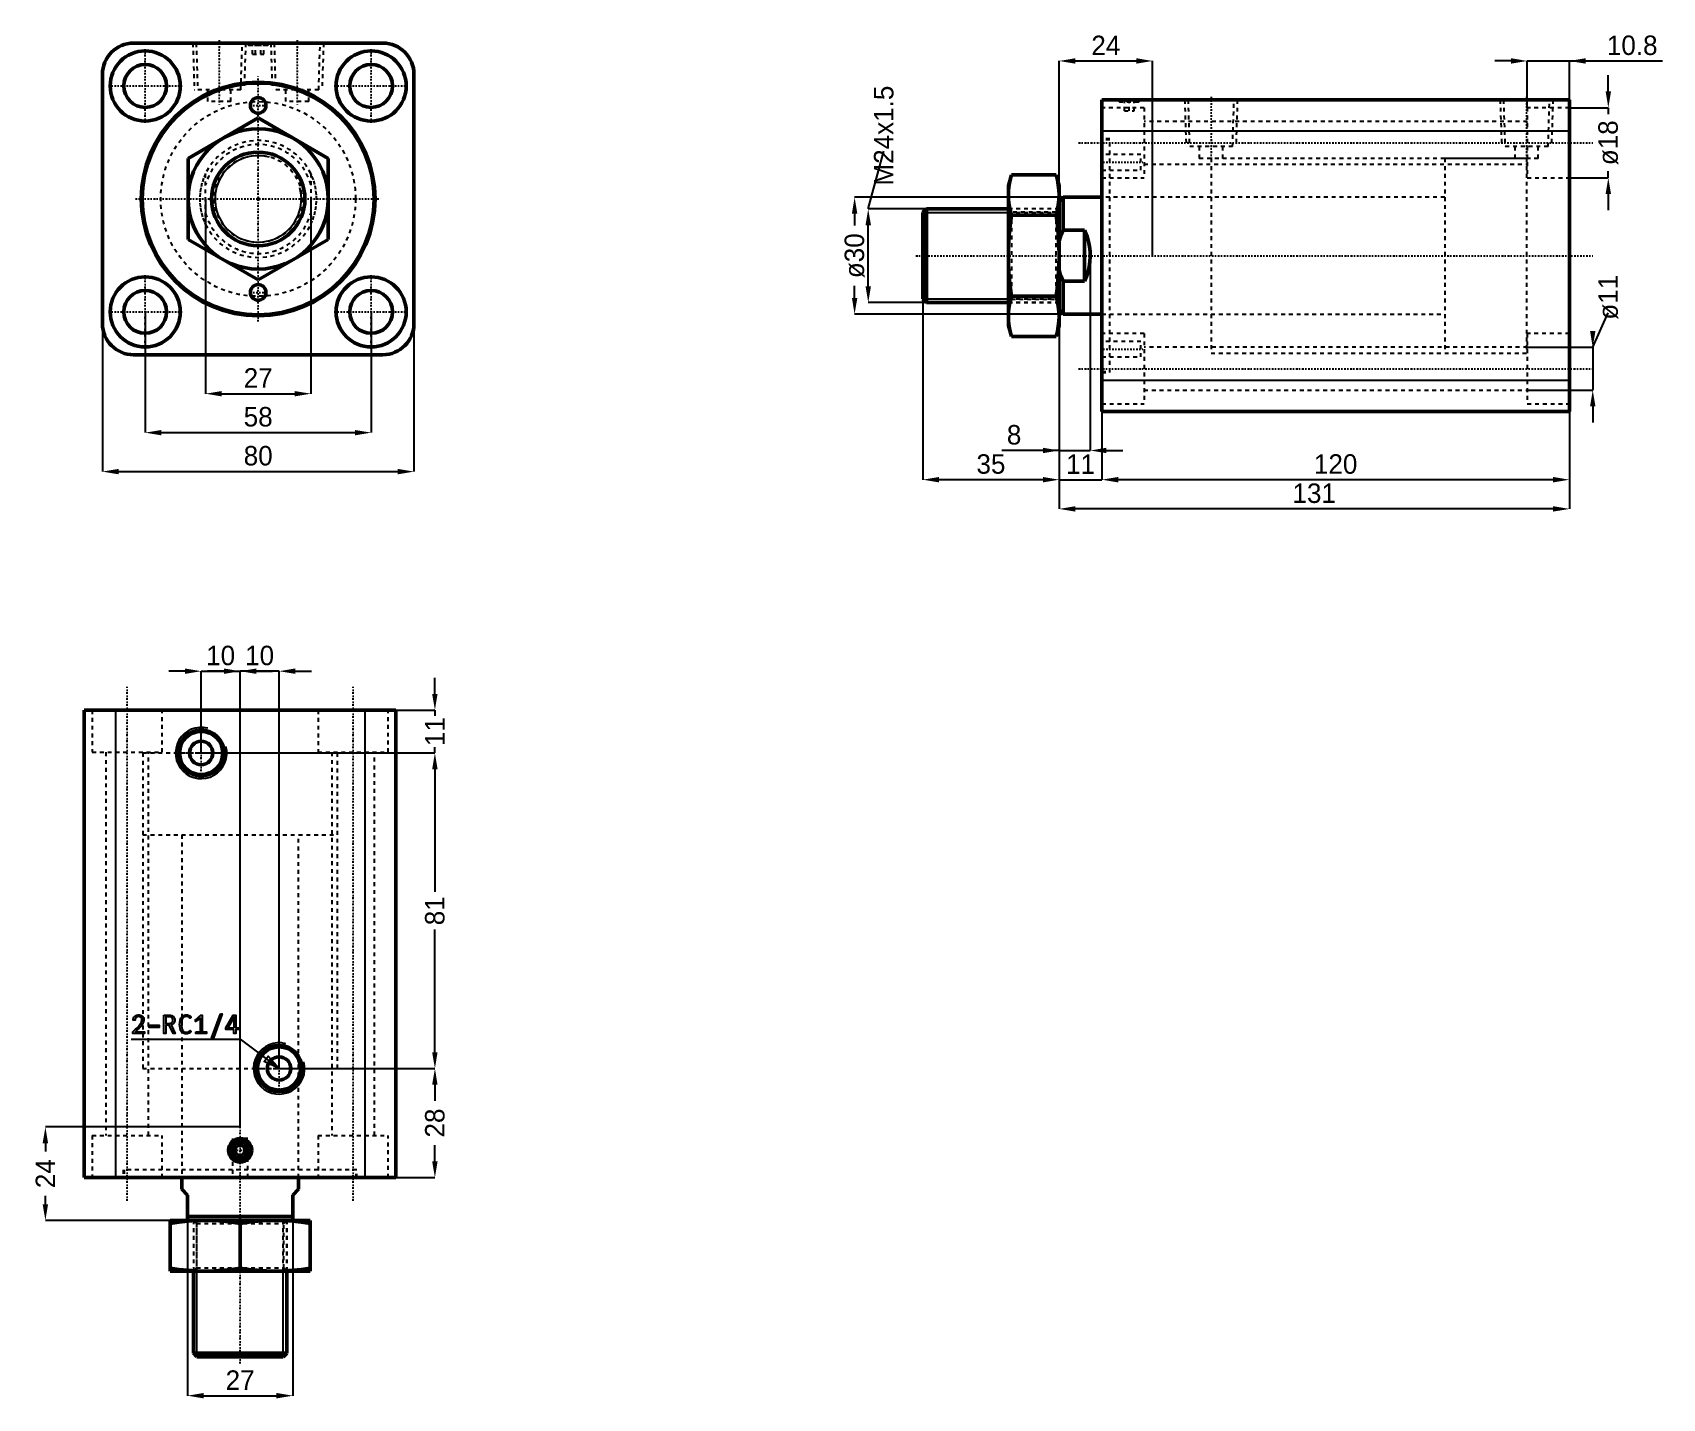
# Model space of a CAD drawing. Header units: millimetres. Extents: x -58 to 361, y -308 to 43.
import ezdxf

# ---------------------------------------------------------------- set-up
doc = ezdxf.new("R2010")
doc.units = ezdxf.units.MM
doc.linetypes.add('Center', pattern=[1.5, 0.45, -0.5, 0.05, -0.5])
doc.linetypes.add('Dashed', pattern=[2, 1, -1])
for name, color, linetype, lineweight in [('2d ConnectionPoints', 7, 'Continuous', 50), ('AM_0', 7, 'Continuous', 50), ('AM_4', 3, 'Continuous', 25), ('AM_5', 3, 'Continuous', 25), ('AM_7', 7, 'Center', 25), ('AM_9', 6, 'Dashed', 25)]:
    doc.layers.add(name, color=color, linetype=linetype, lineweight=lineweight)
doc.dimstyles.new('ISO-25', dxfattribs={"dimtxt": 2.5, "dimasz": 2.5, "dimexe": 1.25, "dimexo": 0.625, "dimtad": 1, "dimtxsty": 'Standard', "dimcen": 2.5, "dimadec": 0, "dimazin": 0, "dimtfac": 1, "dimtmove": 0, "dimatfit": 3, "dimfxl": 1, "dimarcsym": 0})

# ---------------------------------------------------------------- blocks, each defined once
blk = doc.blocks.new('1_CXHC_NUTM24X1_5_0_in_CXHC_A_EX_SD_50_60ST_0__CN_0')
at = {"layer": 'AM_0'}
for p, q in [((-18, 10.39), (0, 20.78)), ((0, 20.78), (18, 10.39)), ((-18, -10.39), (-18, 10.39)), ((18, 10.39), (18, -10.39)), ((0, -20.78), (-18, -10.39)), ((18, -10.39), (0, -20.78))]:
    blk.add_line(p, q, dxfattribs=at)
blk.add_circle((0, 0), 18, dxfattribs=at)
at = {"layer": 'AM_9'}
blk.add_circle((0, 0), 11.19, dxfattribs=at)
blk = doc.blocks.new('2_RODcxhc_a_sd_50_60_EX_0_in_CXHC_A_EX_SD_50_60ST_0__CN_0')
at = {"layer": 'AM_0'}
blk.add_circle((0, 0), 12, dxfattribs=at)
at = {"layer": 'AM_5'}
blk.add_arc((0, 0), 11.08, 75, 15, dxfattribs=at)
at = {"layer": 'AM_9'}
for p, q in [((-13.5, -6.54), (-13.5, 6.54)), ((13.5, 6.54), (13.5, -6.54))]:
    blk.add_line(p, q, dxfattribs=at)
for points in [[(-13.5, 6.54), (-14.02, 5.34), (-14.43, 4.09), (-14.73, 2.82), (-14.92, 1.53), (-15, 0.22), (-14.96, -1.09), (-14.81, -2.39), (-14.54, -3.67), (-14.17, -4.92), (-13.69, -6.14), (-13.5, -6.54)], [(13.5, -6.54), (14.02, -5.34), (14.43, -4.09), (14.73, -2.82), (14.92, -1.53), (15, -0.22), (14.96, 1.09), (14.81, 2.39), (14.54, 3.67), (14.17, 4.92), (13.69, 6.14), (13.5, 6.54)]]:
    blk.add_lwpolyline(points, dxfattribs=at)
for radius, start, end in [(15, 25.8419, 154.1581), (14, 15.3589, 164.6411), (14, 195.3589, 344.6411), (15, 205.8419, 334.1581)]:
    blk.add_arc((0, 0), radius, start, end, dxfattribs=at)
blk = doc.blocks.new('3_bodycxhc_a_sd_50_60_0_in_CXHC_A_EX_SD_50_60ST_0__CN_0')
at = {"layer": 'AM_0'}
for p, q in [((32, 40), (-32, 40)), ((-40, 32), (-40, -32)), ((40, -32), (40, 32)), ((-32, -40), (32, -40))]:
    blk.add_line(p, q, dxfattribs=at)
for centre, radius in [((-29, 29), 9), ((29, 29), 9), ((-29, 29), 5.5), ((29, 29), 5.5), ((0, 0), 30), ((0, 0), 29.75), ((0, 24), 2), ((-29, -29), 9), ((29, -29), 9), ((-29, -29), 5.5), ((0, -24), 2), ((29, -29), 5.5)]:
    blk.add_circle(centre, radius, dxfattribs=at)
for centre, start, end in [((-32, 32), 90, 180), ((32, 32), 360, 90), ((-32, -32), 180, 270), ((32, -32), 270, 0)]:
    blk.add_arc(centre, 8, start, end, dxfattribs=at)
at = {"layer": 'AM_5', "linetype": 'Dashed'}
for p, q in [((-16.77, 40), (-16.39, 28)), ((-3.23, 40), (-3.61, 28)), ((3.23, 40), (3.61, 28)), ((16.77, 40), (16.39, 28))]:
    blk.add_line(p, q, dxfattribs=at)
at = {"layer": 'AM_7'}
for p, q in [((-29, 19.55), (-29, 38.45)), ((-10, 40.75), (-10, 24.25)), ((0, 40.03), (0, 39.37)), ((10, 40.75), (10, 24.25)), ((29, 19.55), (29, 38.45)), ((0, -31.5), (0, 31.5)), ((-38.45, 29), (-19.55, 29)), ((19.55, 29), (38.45, 29)), ((-2.1, 24), (2.1, 24)), ((-31.5, 0), (31.5, 0)), ((-29, -38.45), (-29, -19.55)), ((29, -38.45), (29, -19.55)), ((-2.1, -24), (2.1, -24)), ((-38.45, -29), (-19.55, -29)), ((19.55, -29), (38.45, -29))]:
    blk.add_line(p, q, dxfattribs=at)
at = {"layer": 'AM_9'}
for p, q in [((-15.91, 40), (-15.54, 28)), ((-4.46, 28), (-4.09, 40)), ((-3, 40), (-2.4, 39.4)), ((-2.1, 39.7), (-2.4, 39.4)), ((2.4, 39.4), (-2.4, 39.4)), ((2.1, 39.7), (-2.1, 39.7)), ((-1.44, 37.2), (-1.44, 39.7)), ((-0.72, 37.2), (-0.72, 39.7)), ((0.72, 37.2), (0.72, 39.7)), ((1.44, 37.2), (1.44, 39.7)), ((2.4, 39.4), (2.1, 39.7)), ((2.4, 39.4), (3, 40)), ((4.09, 40), (4.46, 28)), ((15.54, 28), (15.91, 40)), ((-1.44, 37.2), (1.44, 37.2)), ((-4.46, 28), (-15.54, 28)), ((-13, 28), (-13, 25)), ((-7, 25), (-7, 28)), ((15.54, 28), (4.46, 28)), ((7, 28), (7, 25)), ((13, 25), (13, 28)), ((-7, 25), (-13, 25)), ((13, 25), (7, 25))]:
    blk.add_line(p, q, dxfattribs=at)
blk.add_circle((0, 0), 25, dxfattribs=at)
blk = doc.blocks.new('*D4')
at = {"layer": 'AM_5', "color": 0, "lineweight": -2}
for p, q in [((-29, -29), (-29, -60)), ((29, -29), (29, -60)), ((-24.83, -60), (24.83, -60))]:
    blk.add_line(p, q, dxfattribs=at)
at = {"layer": 'AM_5', "color": 0}
for points in [[(-24.83, -59.31), (-24.83, -60.69), (-29, -60)], [(24.83, -60.69), (24.83, -59.31), (29, -60)]]:
    blk.add_solid(points, dxfattribs=at)
at = {"layer": 'Defpoints', "color": 0}
for p in [(-29, -29), (29, -29), (29, -60)]:
    blk.add_point(p, dxfattribs=at)
at = {"layer": 'AM_5', "color": 0, "insert": (0, -55.95), "char_height": 5, "attachment_point": 5}
blk.add_mtext('58', dxfattribs=at)
blk = doc.blocks.new('*D5')
at = {"layer": 'AM_5', "color": 0, "lineweight": -2}
for p, q in [((-40, -32), (-40, -70)), ((40, -32), (40, -70)), ((-35.83, -70), (35.83, -70))]:
    blk.add_line(p, q, dxfattribs=at)
at = {"layer": 'AM_5', "color": 0}
for points in [[(-35.83, -69.31), (-35.83, -70.69), (-40, -70)], [(35.83, -70.69), (35.83, -69.31), (40, -70)]]:
    blk.add_solid(points, dxfattribs=at)
at = {"layer": 'Defpoints', "color": 0}
for p in [(-40, -32), (40, -32), (40, -70)]:
    blk.add_point(p, dxfattribs=at)
at = {"layer": 'AM_5', "color": 0, "insert": (0, -65.95), "char_height": 5, "attachment_point": 5}
blk.add_mtext('80', dxfattribs=at)
blk = doc.blocks.new('*D6')
at = {"layer": 'AM_5', "color": 0, "lineweight": -2}
for p, q in [((-13.5, 0), (-13.5, -50)), ((13.5, 0), (13.5, -50)), ((-9.33, -50), (9.33, -50))]:
    blk.add_line(p, q, dxfattribs=at)
at = {"layer": 'AM_5', "color": 0}
for points in [[(-9.33, -49.31), (-9.33, -50.69), (-13.5, -50)], [(9.33, -50.69), (9.33, -49.31), (13.5, -50)]]:
    blk.add_solid(points, dxfattribs=at)
at = {"layer": 'Defpoints', "color": 0}
for p in [(-13.5, 0), (13.5, 0), (13.5, -50)]:
    blk.add_point(p, dxfattribs=at)
at = {"layer": 'AM_5', "color": 0, "insert": (0, -45.95), "char_height": 5, "attachment_point": 5}
blk.add_mtext('27', dxfattribs=at)
blk = doc.blocks.new('1_CXHC_NUTM24X1_5_0_in_CXHC_A_EX_SD_50_60ST_0__CN_2')
at = {"layer": 'AM_0'}
for p, q in [((-23.25, 20.78), (-24, 18)), ((-24, 18), (-24, -18)), ((-23.25, 20.78), (-11.75, 20.78)), ((-11, 18), (-11.75, 20.78)), ((-11, 18), (-11, -18)), ((-23.25, 10.39), (-11.75, 10.39)), ((-23.25, -10.39), (-11.75, -10.39)), ((-24, -18), (-23.25, -20.78)), ((-23.25, -20.78), (-11.75, -20.78)), ((-11.75, -20.78), (-11, -18))]:
    blk.add_line(p, q, dxfattribs=at)
for points in [[(-23.25, 20.78), (-23.57, 19.49), (-23.8, 18.2), (-23.95, 16.89), (-24, 15.59)], [(-11, 15.59), (-11.05, 16.89), (-11.2, 18.19), (-11.43, 19.49), (-11.75, 20.78)], [(-24, 15.59), (-23.95, 14.29), (-23.8, 12.99), (-23.57, 11.69), (-23.25, 10.39)], [(-11.75, 10.39), (-11.43, 11.68), (-11.2, 12.98), (-11.05, 14.28), (-11, 15.59)], [(-23.25, 10.39), (-23.57, 7.81), (-23.8, 5.22), (-23.95, 2.61), (-24, 0)], [(-11, 0), (-11.05, 2.67), (-11.21, 5.35), (-11.44, 7.87), (-11.75, 10.39)], [(-24, 0), (-23.95, -2.67), (-23.79, -5.35), (-23.56, -7.87), (-23.25, -10.39)], [(-11.75, -10.39), (-11.43, -7.81), (-11.2, -5.22), (-11.05, -2.61), (-11, 0)], [(-23.25, -10.39), (-23.57, -11.68), (-23.8, -12.98), (-23.95, -14.28), (-24, -15.59)], [(-11, -15.59), (-11.05, -14.29), (-11.2, -12.99), (-11.43, -11.69), (-11.75, -10.39)], [(-24, -15.59), (-23.95, -16.89), (-23.8, -18.19), (-23.57, -19.49), (-23.25, -20.78)], [(-11.75, -20.78), (-11.43, -19.49), (-11.2, -18.2), (-11.05, -16.89), (-11, -15.59)]]:
    blk.add_lwpolyline(points, dxfattribs=at)
at = {"layer": 'AM_5', "linetype": 'Dashed'}
for p, q in [((-11, 12), (-24, 12)), ((-11, -12), (-24, -12))]:
    blk.add_line(p, q, dxfattribs=at)
at = {"layer": 'AM_9'}
for p, q in [((-23.19, 11.19), (-24, 12)), ((-11.81, 11.19), (-23.19, 11.19)), ((-23.19, 11.19), (-23.19, -11.19)), ((-11, 12), (-11.81, 11.19)), ((-11.81, 11.19), (-11.81, -11.19)), ((-24, -12), (-23.19, -11.19)), ((-23.19, -11.19), (-11.81, -11.19)), ((-11.81, -11.19), (-11, -12))]:
    blk.add_line(p, q, dxfattribs=at)
blk = doc.blocks.new('2_RODcxhc_a_sd_50_60_EX_0_in_CXHC_A_EX_SD_50_60ST_0__CN_2')
at = {"layer": 'AM_0'}
for p, q in [((-10, 15), (-11, 14)), ((0, 15), (-10, 15)), ((-10, 15), (-10, 6.54)), ((-45.08, 12), (-46, 11.08)), ((-46, 11.08), (-46, -11.08)), ((-24, 12), (-45.08, 12)), ((-45.08, 12), (-45.08, -12)), ((-4.5, 6.54), (-10, 6.54)), ((-4.5, 6.54), (-4.5, -6.54)), ((-10, -6.54), (-4.5, -6.54)), ((-10, -6.54), (-10, -15)), ((-46, -11.08), (-45.08, -12)), ((-45.08, -12), (-24, -12)), ((-11, -14), (-10, -15)), ((-10, -15), (0, -15))]:
    blk.add_line(p, q, dxfattribs=at)
for points in [[(-10, 6.54), (-10.55, 5.15), (-11, 3.71)], [(-4.5, -6.54), (-3.98, -5.34), (-3.57, -4.09), (-3.27, -2.82), (-3.08, -1.53), (-3, -0.22), (-3.04, 1.09), (-3.19, 2.39), (-3.46, 3.67), (-3.83, 4.92), (-4.31, 6.14), (-4.5, 6.54)], [(-11, -3.71), (-10.6, -5.01), (-10, -6.54)]]:
    blk.add_lwpolyline(points, dxfattribs=at)
at = {"layer": 'AM_5'}
for p, q in [((-46, 11.08), (-24, 11.08)), ((-46, -11.08), (-24, -11.08))]:
    blk.add_line(p, q, dxfattribs=at)
at = {"layer": 'AM_5', "linetype": 'Dashed'}
for p, q in [((-24, 11.08), (-11, 11.08)), ((-11, 12), (-11, 11.08)), ((-24, -11.08), (-11, -11.08)), ((-11, -12), (-11, -11.08))]:
    blk.add_line(p, q, dxfattribs=at)
at = {"layer": 'AM_7'}
blk.add_line((-47.75, 0), (126, 0), dxfattribs=at)
at = {"layer": 'AM_9'}
for p, q in [((109, 25), (88, 25)), ((88, 25), (88, -25)), ((109, 25), (109, -25)), ((88, 15), (0, 15)), ((-11, 12), (-24, 12)), ((-24, -12), (-11, -12)), ((0, -15), (88, -15)), ((88, -25), (109, -25))]:
    blk.add_line(p, q, dxfattribs=at)
blk = doc.blocks.new('3_bodycxhc_a_sd_50_60_0_in_CXHC_A_EX_SD_50_60ST_0__CN_2')
at = {"layer": 'AM_0'}
for p, q in [((0, -40), (0, 40)), ((120, 40), (0, 40)), ((120, -40), (120, 40)), ((120, -40), (0, -40))]:
    blk.add_line(p, q, dxfattribs=at)
at = {"layer": 'AM_4'}
for p, q in [((120, 32), (0, 32)), ((120, -32), (0, -32))]:
    blk.add_line(p, q, dxfattribs=at)
at = {"layer": 'AM_5', "linetype": 'Dashed'}
for p, q in [((21.23, 40), (21.61, 28)), ((34.77, 40), (34.39, 28)), ((102.23, 40), (102.61, 28)), ((115.77, 40), (115.39, 28))]:
    blk.add_line(p, q, dxfattribs=at)
at = {"layer": 'AM_7'}
for p, q in [((7, 40.03), (7, 39.37)), ((28, 40.75), (28, 24.25)), ((109, 40.75), (109, 24.25)), ((-6, 29), (126, 29)), ((-0.5, 24), (10.5, 24)), ((-0.5, -24), (10.5, -24)), ((-6, -29), (126, -29))]:
    blk.add_line(p, q, dxfattribs=at)
at = {"layer": 'AM_9'}
for p, q in [((10.8, 38), (0, 38)), ((4, 40), (4.6, 39.4)), ((4.9, 39.7), (4.6, 39.4)), ((9.4, 39.4), (4.6, 39.4)), ((9.1, 39.7), (4.9, 39.7)), ((5.75, 37.2), (5.75, 39.7)), ((7, 37.2), (7, 39.7)), ((8.25, 37.2), (8.25, 39.7)), ((9.4, 39.4), (9.1, 39.7)), ((9.4, 39.4), (10, 40)), ((10.8, 38), (10.8, 20)), ((22.09, 40), (22.46, 28)), ((33.54, 28), (33.91, 40)), ((103.09, 40), (103.46, 28)), ((120, 38), (109.2, 38)), ((109.2, 38), (109.2, 20)), ((114.54, 28), (114.91, 40)), ((5.75, 37.2), (8.25, 37.2)), ((109.2, 34.5), (10.8, 34.5)), ((2, 30), (0, 30)), ((2, 29.75), (0, 29.75)), ((2, -30), (2, 30)), ((10, 26), (0, 26)), ((10, 22), (10, 26)), ((33.54, 28), (22.46, 28)), ((25, 28), (25, 25)), ((31, 25), (31, 28)), ((114.54, 28), (103.46, 28)), ((106, 28), (106, 25)), ((112, 25), (112, 28)), ((0, 22), (10, 22)), ((10.8, 23.5), (109.2, 23.5)), ((112, 25), (25, 25)), ((28, 25), (28, -25)), ((109, 25), (109, -25)), ((0, 20), (10.8, 20)), ((109.2, 20), (120, 20)), ((28, 15), (0, 15)), ((0, -15), (28, -15)), ((10.8, -20), (0, -20)), ((10.8, -20), (10.8, -38)), ((120, -20), (109.2, -20)), ((109.2, -20), (109.2, -38)), ((10, -22), (0, -22)), ((10, -26), (10, -22)), ((109.2, -23.5), (10.8, -23.5)), ((28, -25), (109, -25)), ((0, -26), (10, -26)), ((0, -29.75), (2, -29.75)), ((0, -30), (2, -30)), ((10.8, -34.5), (109.2, -34.5)), ((0, -38), (10.8, -38)), ((109.2, -38), (120, -38))]:
    blk.add_line(p, q, dxfattribs=at)
blk = doc.blocks.new('*D22')
at = {"layer": 'AM_5', "color": 0, "lineweight": -2}
for p, q in [((206.62, 0.42), (153.12, 0.42)), ((153.12, -3.74), (153.12, -6.83)), ((153.12, -25.41), (153.12, -22.33)), ((206.62, -29.58), (153.12, -29.58))]:
    blk.add_line(p, q, dxfattribs=at)
at = {"layer": 'AM_5', "color": 0}
for points in [[(153.82, -3.74), (152.43, -3.74), (153.12, 0.42)], [(152.43, -25.41), (153.82, -25.41), (153.12, -29.58)]]:
    blk.add_solid(points, dxfattribs=at)
at = {"layer": 'Defpoints', "color": 0}
for p in [(206.62, 0.42), (153.12, -29.58), (206.62, -29.58)]:
    blk.add_point(p, dxfattribs=at)
at = {"layer": 'AM_5', "color": 0, "insert": (153.12, -14.58), "char_height": 5, "attachment_point": 5, "rotation": 90}
blk.add_mtext('ø30', dxfattribs=at)
blk = doc.blocks.new('*D23')
at = {"layer": 'AM_5', "color": 0, "lineweight": -2}
for p, q in [((205.62, -14.58), (205.62, -64.58)), ((213.62, -14.58), (213.62, -64.58)), ((205.62, -64.58), (190.9, -64.58)), ((205.62, -64.58), (213.62, -64.58)), ((217.79, -64.58), (221.96, -64.58))]:
    blk.add_line(p, q, dxfattribs=at)
at = {"layer": 'AM_5', "color": 0}
for points in [[(201.46, -65.27), (201.46, -63.88), (205.62, -64.58)], [(217.79, -63.88), (217.79, -65.27), (213.62, -64.58)]]:
    blk.add_solid(points, dxfattribs=at)
at = {"layer": 'Defpoints', "color": 0}
for p in [(205.62, -14.58), (213.62, -14.58), (213.62, -64.58)]:
    blk.add_point(p, dxfattribs=at)
at = {"layer": 'AM_5', "color": 0, "insert": (194.07, -60.58), "char_height": 5, "attachment_point": 5}
blk.add_mtext('8', dxfattribs=at)
blk = doc.blocks.new('*D24')
at = {"layer": 'AM_5', "color": 0, "lineweight": -2}
for p, q in [((205.62, -14.58), (205.62, -72.08)), ((216.62, -46.58), (216.62, -72.08)), ((205.62, -72.08), (216.62, -72.08))]:
    blk.add_line(p, q, dxfattribs=at)
at = {"layer": 'Defpoints', "color": 0}
for p in [(205.62, -14.58), (216.62, -46.58), (216.62, -72.08)]:
    blk.add_point(p, dxfattribs=at)
at = {"layer": 'AM_5', "color": 0, "insert": (211.12, -68.08), "char_height": 5, "attachment_point": 5}
blk.add_mtext('11', dxfattribs=at)
blk = doc.blocks.new('*D25')
at = {"layer": 'AM_5', "color": 0, "lineweight": -2}
for p, q in [((170.62, -14.58), (170.62, -72.08)), ((205.62, -14.58), (205.62, -72.08)), ((201.46, -72.08), (174.79, -72.08))]:
    blk.add_line(p, q, dxfattribs=at)
at = {"layer": 'AM_5', "color": 0}
for points in [[(174.79, -71.38), (174.79, -72.77), (170.62, -72.08)], [(201.46, -72.77), (201.46, -71.38), (205.62, -72.08)]]:
    blk.add_solid(points, dxfattribs=at)
at = {"layer": 'Defpoints', "color": 0}
for p in [(170.62, -14.58), (205.62, -14.58), (170.62, -72.08)]:
    blk.add_point(p, dxfattribs=at)
at = {"layer": 'AM_5', "color": 0, "insert": (188.12, -68.08), "char_height": 5, "attachment_point": 5}
blk.add_mtext('35', dxfattribs=at)
blk = doc.blocks.new('*D26')
at = {"layer": 'AM_5', "color": 0, "lineweight": -2}
for p, q in [((216.62, -46.58), (216.62, -72.08)), ((336.62, -54.58), (336.62, -72.08)), ((332.46, -72.08), (220.79, -72.08))]:
    blk.add_line(p, q, dxfattribs=at)
at = {"layer": 'AM_5', "color": 0}
for points in [[(220.79, -71.38), (220.79, -72.77), (216.62, -72.08)], [(332.46, -72.77), (332.46, -71.38), (336.62, -72.08)]]:
    blk.add_solid(points, dxfattribs=at)
at = {"layer": 'Defpoints', "color": 0}
for p in [(216.62, -46.58), (336.62, -54.58), (216.62, -72.08)]:
    blk.add_point(p, dxfattribs=at)
at = {"layer": 'AM_5', "color": 0, "insert": (276.62, -68.08), "char_height": 5, "attachment_point": 5}
blk.add_mtext('120', dxfattribs=at)
blk = doc.blocks.new('*D27')
at = {"layer": 'AM_5', "color": 0, "lineweight": -2}
for p, q in [((205.62, -14.58), (205.62, -79.58)), ((336.62, -54.58), (336.62, -79.58)), ((332.46, -79.58), (209.79, -79.58))]:
    blk.add_line(p, q, dxfattribs=at)
at = {"layer": 'AM_5', "color": 0}
for points in [[(209.79, -78.88), (209.79, -80.27), (205.62, -79.58)], [(332.46, -80.27), (332.46, -78.88), (336.62, -79.58)]]:
    blk.add_solid(points, dxfattribs=at)
at = {"layer": 'Defpoints', "color": 0}
for p in [(205.62, -14.58), (336.62, -54.58), (205.62, -79.58)]:
    blk.add_point(p, dxfattribs=at)
at = {"layer": 'AM_5', "color": 0, "insert": (271.12, -75.58), "char_height": 5, "attachment_point": 5}
blk.add_mtext('131', dxfattribs=at)
blk = doc.blocks.new('*D28')
at = {"layer": 'AM_5', "color": 0, "lineweight": -2}
for p, q in [((342.62, -38.08), (346.62, -29.24)), ((325.82, -38.08), (342.62, -38.08)), ((342.62, -38.08), (342.62, -49.08)), ((325.82, -49.08), (342.62, -49.08)), ((342.62, -53.24), (342.62, -57.41))]:
    blk.add_line(p, q, dxfattribs=at)
at = {"layer": 'AM_5', "color": 0}
for points in [[(341.93, -33.91), (343.32, -33.91), (342.62, -38.08)], [(343.32, -53.24), (341.93, -53.24), (342.62, -49.08)]]:
    blk.add_solid(points, dxfattribs=at)
at = {"layer": 'Defpoints', "color": 0}
for p in [(325.82, -38.08), (325.82, -49.08), (342.62, -49.08)]:
    blk.add_point(p, dxfattribs=at)
at = {"layer": 'AM_5', "color": 0, "insert": (346.62, -25.24), "char_height": 5, "attachment_point": 5, "rotation": 90}
blk.add_mtext('ø11', dxfattribs=at)
blk = doc.blocks.new('*D29')
at = {"layer": 'AM_5', "color": 0, "lineweight": -2}
for p, q in [((346.62, 27.59), (346.62, 31.76)), ((336.62, 23.42), (346.62, 23.42)), ((346.62, 23.42), (346.62, 21.76)), ((336.62, 5.42), (346.62, 5.42)), ((346.62, 5.42), (346.62, 7.09)), ((346.62, 1.26), (346.62, -2.91))]:
    blk.add_line(p, q, dxfattribs=at)
at = {"layer": 'AM_5', "color": 0}
for points in [[(345.93, 27.59), (347.32, 27.59), (346.62, 23.42)], [(347.32, 1.26), (345.93, 1.26), (346.62, 5.42)]]:
    blk.add_solid(points, dxfattribs=at)
at = {"layer": 'Defpoints', "color": 0}
for p in [(336.62, 23.42), (346.62, 23.42), (336.62, 5.42)]:
    blk.add_point(p, dxfattribs=at)
at = {"layer": 'AM_5', "color": 0, "insert": (346.62, 14.42), "char_height": 5, "attachment_point": 5, "rotation": 90}
blk.add_mtext('ø18', dxfattribs=at)
blk = doc.blocks.new('*D30')
at = {"layer": 'AM_5', "color": 0, "lineweight": -2}
for p, q in [((321.66, 35.42), (317.49, 35.42)), ((325.82, 23.42), (325.82, 35.42)), ((325.82, 35.42), (336.62, 35.42)), ((336.62, 23.42), (336.62, 35.42)), ((336.62, 35.42), (360.51, 35.42))]:
    blk.add_line(p, q, dxfattribs=at)
at = {"layer": 'AM_5', "color": 0}
for points in [[(321.66, 34.73), (321.66, 36.12), (325.82, 35.42)], [(340.79, 36.12), (340.79, 34.73), (336.62, 35.42)]]:
    blk.add_solid(points, dxfattribs=at)
at = {"layer": 'Defpoints', "color": 0}
for p in [(336.62, 35.42), (325.82, 23.42), (336.62, 23.42)]:
    blk.add_point(p, dxfattribs=at)
at = {"layer": 'AM_5', "color": 0, "insert": (352.76, 39.42), "char_height": 5, "attachment_point": 5}
blk.add_mtext('10.8', dxfattribs=at)
blk = doc.blocks.new('*D31')
at = {"layer": 'AM_5', "color": 0, "lineweight": -2}
for p, q in [((156.62, -2.58), (160.62, 12.26)), ((171.62, -2.58), (156.62, -2.58)), ((156.62, -22.41), (156.62, -6.74)), ((171.62, -26.58), (156.62, -26.58))]:
    blk.add_line(p, q, dxfattribs=at)
at = {"layer": 'AM_5', "color": 0}
for points in [[(157.32, -6.74), (155.93, -6.74), (156.62, -2.58)], [(155.93, -22.41), (157.32, -22.41), (156.62, -26.58)]]:
    blk.add_solid(points, dxfattribs=at)
at = {"layer": 'Defpoints', "color": 0}
for p in [(156.62, -2.58), (171.62, -2.58), (171.62, -26.58)]:
    blk.add_point(p, dxfattribs=at)
at = {"layer": 'AM_5', "color": 0, "insert": (160.62, 16.26), "char_height": 5, "attachment_point": 5, "rotation": 90}
blk.add_mtext('M24x1.5', dxfattribs=at)
blk = doc.blocks.new('*D32')
at = {"layer": 'AM_5', "color": 0, "lineweight": -2}
for p, q in [((205.62, -14.58), (205.62, 35.42)), ((209.79, 35.42), (225.46, 35.42)), ((229.62, -14.58), (229.62, 35.42))]:
    blk.add_line(p, q, dxfattribs=at)
at = {"layer": 'AM_5', "color": 0}
for points in [[(209.79, 36.12), (209.79, 34.73), (205.62, 35.42)], [(225.46, 34.73), (225.46, 36.12), (229.62, 35.42)]]:
    blk.add_solid(points, dxfattribs=at)
at = {"layer": 'Defpoints', "color": 0}
for p in [(229.62, 35.42), (205.62, -14.58), (229.62, -14.58)]:
    blk.add_point(p, dxfattribs=at)
at = {"layer": 'AM_5', "color": 0, "insert": (217.62, 39.42), "char_height": 5, "attachment_point": 5}
blk.add_mtext('24', dxfattribs=at)
blk = doc.blocks.new('1_CXHC_NUTM24X1_5_0_in_CXHC_A_EX_SD_50_60ST_0__CN_4')
at = {"layer": 'AM_0'}
for p, q in [((-18, -24), (-18, -11)), ((-18, -11), (18, -11)), ((0, -23.25), (0, -11.75)), ((18, -11), (18, -24)), ((-18, -24), (18, -24))]:
    blk.add_line(p, q, dxfattribs=at)
for points in [[(-9, -11), (-11.25, -11.05), (-13.5, -11.2), (-15.75, -11.43), (-18, -11.75)], [(0, -11.75), (-2.24, -11.43), (-4.48, -11.2), (-6.74, -11.05), (-9, -11)], [(9, -11), (6.75, -11.05), (4.5, -11.2), (2.25, -11.43), (0, -11.75)], [(18, -11.75), (15.76, -11.43), (13.52, -11.2), (11.26, -11.05), (9, -11)], [(-18, -23.25), (-15.76, -23.57), (-13.52, -23.8), (-11.26, -23.95), (-9, -24)], [(-9, -24), (-6.75, -23.95), (-4.5, -23.8), (-2.25, -23.57), (0, -23.25)], [(0, -23.25), (2.24, -23.57), (4.48, -23.8), (6.74, -23.95), (9, -24)], [(9, -24), (11.25, -23.95), (13.5, -23.8), (15.75, -23.57), (18, -23.25)]]:
    blk.add_lwpolyline(points, dxfattribs=at)
at = {"layer": 'AM_5', "linetype": 'Dashed'}
for p, q in [((-12, -11), (-12, -24)), ((12, -11), (12, -24))]:
    blk.add_line(p, q, dxfattribs=at)
at = {"layer": 'AM_9'}
for p, q in [((-12, -11), (-11.19, -11.81)), ((-11.19, -11.81), (-11.19, -23.19)), ((-11.19, -11.81), (11.19, -11.81)), ((11.19, -11.81), (12, -11)), ((11.19, -23.19), (11.19, -11.81)), ((-11.19, -23.19), (-12, -24)), ((-11.19, -23.19), (11.19, -23.19)), ((12, -24), (11.19, -23.19))]:
    blk.add_line(p, q, dxfattribs=at)
blk = doc.blocks.new('2_RODcxhc_a_sd_50_60_EX_0_in_CXHC_A_EX_SD_50_60ST_0__CN_4')
at = {"layer": 'AM_0'}
for p, q in [((-15, 0), (-15, -3)), ((15, -3), (15, 0)), ((-13.5, -4.5), (-15, -3)), ((15, -3), (13.5, -4.5)), ((-13.5, -11), (-13.5, -4.5)), ((13.5, -4.5), (13.5, -11)), ((-13.5, -10), (13.5, -10)), ((-12, -24), (-12, -45.08)), ((12, -45.08), (12, -24)), ((-12, -45.08), (12, -45.08)), ((-12, -45.08), (-11.08, -46)), ((-11.08, -46), (11.08, -46)), ((11.08, -46), (12, -45.08))]:
    blk.add_line(p, q, dxfattribs=at)
at = {"layer": 'AM_5', "linetype": 'Dashed'}
for p, q in [((-12, -11), (-11.08, -11)), ((-11.08, -24), (-11.08, -11)), ((11.08, -24), (11.08, -11)), ((12, -11), (11.08, -11))]:
    blk.add_line(p, q, dxfattribs=at)
at = {"layer": 'AM_5'}
for p, q in [((-11.08, -46), (-11.08, -24)), ((11.08, -46), (11.08, -24))]:
    blk.add_line(p, q, dxfattribs=at)
at = {"layer": 'AM_7'}
blk.add_line((0, -47.75), (0, 126), dxfattribs=at)
at = {"layer": 'AM_9'}
for p, q in [((-25, 109), (25, 109)), ((-25, 109), (-25, 88)), ((25, 88), (25, 109)), ((-25, 88), (25, 88)), ((-15, 88), (-15, 0)), ((15, 0), (15, 88)), ((-12, -11), (-12, -24)), ((12, -24), (12, -11))]:
    blk.add_line(p, q, dxfattribs=at)
blk = doc.blocks.new('3_bodycxhc_a_sd_50_60_0_in_CXHC_A_EX_SD_50_60ST_0__CN_4')
at = {"layer": 'AM_0'}
for p, q in [((40, 120), (-40, 120)), ((-40, 120), (-40, 0)), ((40, 120), (40, 0)), ((-0.72, 8.25), (-1.44, 7)), ((-1.44, 7), (-0.72, 5.75)), ((0.72, 8.25), (-0.72, 8.25)), ((-0.72, 5.75), (0.72, 5.75)), ((1.44, 7), (0.72, 8.25)), ((0.72, 5.75), (1.44, 7)), ((40, 0), (-40, 0))]:
    blk.add_line(p, q, dxfattribs=at)
for centre, radius in [((-10, 109), 5.91), ((-10, 109), 5.54), ((-10, 109), 3), ((10, 28), 5.91), ((10, 28), 5.54), ((10, 28), 3), ((0, 7), 3), ((0, 7), 2.4), ((0, 7), 2.1)]:
    blk.add_circle(centre, radius, dxfattribs=at)
at = {"layer": 'AM_4'}
for p, q in [((-32, 120), (-32, 0)), ((32, 120), (32, 0))]:
    blk.add_line(p, q, dxfattribs=at)
at = {"layer": 'AM_5'}
for centre in [(-10, 109), (10, 28)]:
    blk.add_arc(centre, 6.58, 75, 15, dxfattribs=at)
at = {"layer": 'AM_7'}
for p, q in [((-29, -6), (-29, 126)), ((29, -6), (29, 126)), ((-10, 102.79), (-10, 115.21)), ((-16.21, 109), (-3.79, 109)), ((10, 21.79), (10, 34.21)), ((3.79, 28), (16.21, 28)), ((-3.15, 7), (3.15, 7))]:
    blk.add_line(p, q, dxfattribs=at)
at = {"layer": 'AM_9'}
for p, q in [((-38, 120), (-38, 109.2)), ((-20, 109.2), (-20, 120)), ((20, 120), (20, 109.2)), ((38, 109.2), (38, 120)), ((-38, 109.2), (-20, 109.2)), ((-34.5, 109.2), (-34.5, 10.8)), ((-25, 109), (25, 109)), ((-25, 109), (-25, 28)), ((-23.5, 10.8), (-23.5, 109.2)), ((20, 109.2), (38, 109.2)), ((23.5, 109.2), (23.5, 10.8)), ((25, 28), (25, 109)), ((34.5, 10.8), (34.5, 109.2)), ((-25, 28), (25, 28)), ((-15, 28), (-15, 0)), ((15, 0), (15, 28)), ((-38, 10.8), (-20, 10.8)), ((-38, 10.8), (-38, 0)), ((-20, 0), (-20, 10.8)), ((2, 10), (-2, 10)), ((-2, 10), (-2, 0)), ((2, 0), (2, 10)), ((20, 10.8), (38, 10.8)), ((20, 10.8), (20, 0)), ((38, 0), (38, 10.8)), ((30, 2), (-30, 2)), ((-30, 2), (-30, 0)), ((-29.75, 2), (-29.75, 0)), ((29.75, 0), (29.75, 2)), ((30, 0), (30, 2))]:
    blk.add_line(p, q, dxfattribs=at)
blk = doc.blocks.new('*D45')
at = {"layer": 'AM_5', "color": 0, "lineweight": -2}
for p, q in [((-18.13, -262.24), (-18.13, -307.24)), ((8.87, -262.24), (8.87, -307.24)), ((-13.97, -307.24), (4.7, -307.24))]:
    blk.add_line(p, q, dxfattribs=at)
at = {"layer": 'AM_5', "color": 0}
for points in [[(-13.97, -306.54), (-13.97, -307.93), (-18.13, -307.24)], [(4.7, -307.93), (4.7, -306.54), (8.87, -307.24)]]:
    blk.add_solid(points, dxfattribs=at)
at = {"layer": 'Defpoints', "color": 0}
for p in [(-18.13, -262.24), (8.87, -262.24), (8.87, -307.24)]:
    blk.add_point(p, dxfattribs=at)
at = {"layer": 'AM_5', "color": 0, "insert": (-4.63, -303.24), "char_height": 5, "attachment_point": 5}
blk.add_mtext('27', dxfattribs=at)
blk = doc.blocks.new('*D46')
at = {"layer": 'AM_5', "color": 0, "lineweight": -2}
for p, q in [((-4.63, -238.24), (-54.63, -238.24)), ((-54.63, -242.41), (-54.63, -244.57)), ((-54.63, -258.07), (-54.63, -255.91)), ((-18.13, -262.24), (-54.63, -262.24))]:
    blk.add_line(p, q, dxfattribs=at)
at = {"layer": 'AM_5', "color": 0}
for points in [[(-53.94, -242.41), (-55.33, -242.41), (-54.63, -238.24)], [(-55.33, -258.07), (-53.94, -258.07), (-54.63, -262.24)]]:
    blk.add_solid(points, dxfattribs=at)
at = {"layer": 'Defpoints', "color": 0}
for p in [(-54.63, -238.24), (-4.63, -238.24), (-18.13, -262.24)]:
    blk.add_point(p, dxfattribs=at)
at = {"layer": 'AM_5', "color": 0, "insert": (-54.63, -250.24), "char_height": 5, "attachment_point": 5, "rotation": 90}
blk.add_mtext('24', dxfattribs=at)
blk = doc.blocks.new('*D47')
at = {"layer": 'AM_5', "color": 0, "lineweight": -2}
for p, q in [((5.37, -223.24), (45.37, -223.24)), ((45.37, -227.41), (45.37, -231.57)), ((45.37, -247.07), (45.37, -242.91)), ((35.37, -251.24), (45.37, -251.24))]:
    blk.add_line(p, q, dxfattribs=at)
at = {"layer": 'AM_5', "color": 0}
for points in [[(46.06, -227.41), (44.67, -227.41), (45.37, -223.24)], [(44.67, -247.07), (46.06, -247.07), (45.37, -251.24)]]:
    blk.add_solid(points, dxfattribs=at)
at = {"layer": 'Defpoints', "color": 0}
for p in [(5.37, -223.24), (45.37, -223.24), (35.37, -251.24)]:
    blk.add_point(p, dxfattribs=at)
at = {"layer": 'AM_5', "color": 0, "insert": (45.37, -237.24), "char_height": 5, "attachment_point": 5, "rotation": 90}
blk.add_mtext('28', dxfattribs=at)
blk = doc.blocks.new('*D48')
at = {"layer": 'AM_5', "color": 0, "lineweight": -2}
for p, q in [((-14.63, -142.24), (45.37, -142.24)), ((45.37, -146.41), (45.37, -177.91)), ((45.37, -219.07), (45.37, -187.57)), ((5.37, -223.24), (45.37, -223.24))]:
    blk.add_line(p, q, dxfattribs=at)
at = {"layer": 'AM_5', "color": 0}
for points in [[(46.06, -146.41), (44.67, -146.41), (45.37, -142.24)], [(44.67, -219.07), (46.06, -219.07), (45.37, -223.24)]]:
    blk.add_solid(points, dxfattribs=at)
at = {"layer": 'Defpoints', "color": 0}
for p in [(-14.63, -142.24), (5.37, -223.24), (45.37, -223.24)]:
    blk.add_point(p, dxfattribs=at)
at = {"layer": 'AM_5', "color": 0, "insert": (45.37, -182.74), "char_height": 5, "attachment_point": 5, "rotation": 90}
blk.add_mtext('81', dxfattribs=at)
blk = doc.blocks.new('*D49')
at = {"layer": 'AM_5', "color": 0, "lineweight": -2}
for p, q in [((45.37, -127.07), (45.37, -122.91)), ((24.37, -131.24), (45.37, -131.24)), ((45.37, -131.24), (45.37, -132.74)), ((-14.63, -142.24), (45.37, -142.24)), ((45.37, -142.24), (45.37, -140.74)), ((45.37, -146.41), (45.37, -150.57))]:
    blk.add_line(p, q, dxfattribs=at)
at = {"layer": 'AM_5', "color": 0}
for points in [[(44.67, -127.07), (46.06, -127.07), (45.37, -131.24)], [(46.06, -146.41), (44.67, -146.41), (45.37, -142.24)]]:
    blk.add_solid(points, dxfattribs=at)
at = {"layer": 'Defpoints', "color": 0}
for p in [(24.37, -131.24), (-14.63, -142.24), (45.37, -142.24)]:
    blk.add_point(p, dxfattribs=at)
at = {"layer": 'AM_5', "color": 0, "insert": (45.37, -136.74), "char_height": 5, "attachment_point": 5, "rotation": 90}
blk.add_mtext('11', dxfattribs=at)
blk = doc.blocks.new('*D50')
at = {"layer": 'AM_5', "color": 0, "lineweight": -2}
for p, q in [((-18.8, -121.24), (-22.97, -121.24)), ((-14.63, -142.24), (-14.63, -121.24)), ((-14.63, -121.24), (-4.63, -121.24)), ((-4.63, -238.24), (-4.63, -121.24)), ((-0.47, -121.24), (3.7, -121.24))]:
    blk.add_line(p, q, dxfattribs=at)
at = {"layer": 'AM_5', "color": 0}
for points in [[(-18.8, -121.93), (-18.8, -120.54), (-14.63, -121.24)], [(-0.47, -120.54), (-0.47, -121.93), (-4.63, -121.24)]]:
    blk.add_solid(points, dxfattribs=at)
at = {"layer": 'Defpoints', "color": 0}
for p in [(-4.63, -121.24), (-14.63, -142.24), (-4.63, -238.24)]:
    blk.add_point(p, dxfattribs=at)
at = {"layer": 'AM_5', "color": 0, "insert": (-9.63, -117.24), "char_height": 5, "attachment_point": 5}
blk.add_mtext('10', dxfattribs=at)
blk = doc.blocks.new('*D51')
at = {"layer": 'AM_5', "color": 0, "lineweight": -2}
for p, q in [((-8.8, -121.24), (-12.97, -121.24)), ((-4.63, -238.24), (-4.63, -121.24)), ((5.37, -121.24), (-4.63, -121.24)), ((5.37, -223.24), (5.37, -121.24)), ((9.53, -121.24), (13.7, -121.24))]:
    blk.add_line(p, q, dxfattribs=at)
at = {"layer": 'AM_5', "color": 0}
for points in [[(-8.8, -121.93), (-8.8, -120.54), (-4.63, -121.24)], [(9.53, -120.54), (9.53, -121.93), (5.37, -121.24)]]:
    blk.add_solid(points, dxfattribs=at)
at = {"layer": 'Defpoints', "color": 0}
for p in [(-4.63, -121.24), (5.37, -223.24), (-4.63, -238.24)]:
    blk.add_point(p, dxfattribs=at)
at = {"layer": 'AM_5', "color": 0, "insert": (0.37, -117.24), "char_height": 5, "attachment_point": 5}
blk.add_mtext('10', dxfattribs=at)
blk = doc.blocks.new('*D52')
at = {"layer": 'AM_5', "color": 0, "lineweight": -2}
for p, q in [((-18.13, -262.24), (-18.13, -307.24)), ((8.87, -262.24), (8.87, -307.24)), ((-13.97, -307.24), (4.7, -307.24))]:
    blk.add_line(p, q, dxfattribs=at)
at = {"layer": 'AM_5', "color": 0}
for points in [[(-13.97, -306.54), (-13.97, -307.93), (-18.13, -307.24)], [(4.7, -307.93), (4.7, -306.54), (8.87, -307.24)]]:
    blk.add_solid(points, dxfattribs=at)
at = {"layer": 'Defpoints', "color": 0}
for p in [(-18.13, -262.24), (8.87, -262.24), (8.87, -307.24)]:
    blk.add_point(p, dxfattribs=at)
at = {"layer": 'AM_5', "color": 0, "insert": (-4.63, -303.24), "char_height": 5, "attachment_point": 5}
blk.add_mtext('27', dxfattribs=at)

msp = doc.modelspace()

# ---------------------------------------------------------------- linework, layer by layer
at = {"layer": '2d ConnectionPoints'}
for p in [(0, 0), (0, 0), (216.623, -14.576), (216.623, -14.576), (-4.632, -251.239), (-4.632, -251.239)]:
    msp.add_point(p, dxfattribs=at)
at = {"layer": 'AM_5'}
for p, q in [((-32.632, -215.739), (-4.632, -215.739)), ((-4.632, -215.739), (5.368, -223.239))]:
    msp.add_line(p, q, dxfattribs=at)
for points in [[(-9.7, -209.201), (-9.206, -209.201), (-11.488, -215.474), (-11.982, -215.474), (-9.7, -209.201)], [(-31.985, -213.628), (-31.985, -213.628), (-31.771, -213.432), (-31.466, -213.146), (-31.466, -213.146), (-31.18, -212.869), (-31, -212.69), (-31, -212.69), (-30.828, -212.509), (-30.581, -212.225), (-30.581, -212.225), (-30.348, -211.925), (-30.201, -211.717), (-30.201, -211.717), (-30.071, -211.509), (-29.93, -211.213), (-29.93, -211.213), (-29.854, -210.936), (-29.84, -210.761), (-29.84, -210.761), (-29.844, -210.663), (-29.868, -210.525), (-29.868, -210.525), (-29.911, -210.396), (-29.951, -210.316), (-29.951, -210.316), (-29.998, -210.241), (-30.082, -210.143), (-30.082, -210.143), (-30.18, -210.06), (-30.254, -210.014), (-30.254, -210.014), (-30.334, -209.975), (-30.46, -209.933), (-30.46, -209.933), (-30.594, -209.911), (-30.688, -209.906), (-30.688, -209.906), (-30.793, -209.911), (-30.94, -209.934), (-30.94, -209.934), (-31.077, -209.977), (-31.163, -210.017), (-31.163, -210.017), (-31.242, -210.065), (-31.348, -210.152), (-31.348, -210.152), (-31.437, -210.257), (-31.488, -210.337), (-31.488, -210.337), (-31.53, -210.424), (-31.576, -210.566), (-31.576, -210.566), (-31.6, -210.721), (-31.605, -210.833), (-32.092, -210.833), (-32.092, -210.833), (-32.085, -210.666), (-32.045, -210.434), (-32.045, -210.434), (-31.972, -210.223), (-31.904, -210.095), (-31.904, -210.095), (-31.823, -209.977), (-31.682, -209.824), (-31.682, -209.824), (-31.518, -209.697), (-31.395, -209.627), (-31.395, -209.627), (-31.264, -209.57), (-31.058, -209.507), (-31.058, -209.507), (-30.84, -209.474), (-30.688, -209.468), (-30.688, -209.468), (-30.546, -209.474), (-30.34, -209.505), (-30.34, -209.505), (-30.142, -209.563), (-30.016, -209.617), (-30.016, -209.617), (-29.896, -209.683), (-29.735, -209.802), (-29.735, -209.802), (-29.596, -209.946), (-29.517, -210.056), (-29.517, -210.056), (-29.449, -210.176), (-29.376, -210.371), (-29.376, -210.371), (-29.337, -210.585), (-29.33, -210.738), (-29.33, -210.738), (-29.341, -210.912), (-29.399, -211.178), (-29.399, -211.178), (-29.507, -211.452), (-29.606, -211.639), (-29.606, -211.639), (-29.72, -211.824), (-29.905, -212.093), (-29.905, -212.093), (-30.107, -212.35), (-30.251, -212.515), (-30.251, -212.515), (-30.406, -212.682), (-30.666, -212.953), (-30.666, -212.953), (-30.959, -213.248), (-31.173, -213.459), (-31.517, -213.797), (-29.19, -213.8), (-29.19, -214.239), (-32.157, -214.239), (-32.157, -213.784), (-31.985, -213.628)], [(-27.982, -212.146), (-25.382, -212.146), (-25.382, -212.731), (-27.982, -212.731), (-27.982, -212.146)], [(-24.216, -209.526), (-22.844, -209.526), (-22.844, -209.526), (-22.703, -209.532), (-22.496, -209.56), (-22.496, -209.56), (-22.292, -209.613), (-22.159, -209.663), (-22.159, -209.663), (-22.031, -209.723), (-21.856, -209.837), (-21.856, -209.837), (-21.702, -209.978), (-21.611, -210.087), (-21.611, -210.087), (-21.533, -210.208), (-21.449, -210.411), (-21.449, -210.411), (-21.403, -210.64), (-21.395, -210.807), (-21.395, -210.807), (-21.405, -210.991), (-21.461, -211.241), (-21.461, -211.241), (-21.565, -211.46), (-21.661, -211.588), (-21.661, -211.588), (-21.774, -211.703), (-21.968, -211.847), (-21.968, -211.847), (-22.192, -211.959), (-22.357, -212.016), (-21.278, -214.271), (-21.804, -214.271), (-22.857, -212.094), (-22.929, -212.094), (-23.735, -212.094), (-23.735, -214.239), (-24.216, -214.239), (-24.216, -209.526)], [(-23.072, -211.671), (-23.072, -211.671), (-22.934, -211.669), (-22.744, -211.656), (-22.744, -211.656), (-22.572, -211.633), (-22.467, -211.611), (-22.467, -211.611), (-22.371, -211.582), (-22.239, -211.518), (-22.239, -211.518), (-22.124, -211.432), (-22.056, -211.361), (-22.056, -211.361), (-21.998, -211.277), (-21.935, -211.126), (-21.935, -211.126), (-21.902, -210.941), (-21.895, -210.8), (-21.895, -210.8), (-21.907, -210.62), (-21.97, -210.393), (-21.97, -210.393), (-22.086, -210.218), (-22.193, -210.129), (-22.193, -210.129), (-22.318, -210.059), (-22.527, -209.984), (-22.527, -209.984), (-22.763, -209.943), (-22.935, -209.936), (-23.735, -209.936), (-23.735, -211.671), (-23.072, -211.671)], [(-18.5, -214.349), (-18.5, -214.349), (-18.817, -214.325), (-19.23, -214.197), (-19.23, -214.197), (-19.568, -213.96), (-19.751, -213.741), (-19.751, -213.741), (-19.901, -213.475), (-20.063, -212.989), (-20.063, -212.989), (-20.15, -212.399), (-20.167, -211.947), (-20.167, -211.947), (-20.149, -211.471), (-20.055, -210.853), (-20.055, -210.853), (-19.881, -210.351), (-19.72, -210.08), (-19.72, -210.08), (-19.526, -209.86), (-19.177, -209.621), (-19.177, -209.621), (-18.759, -209.492), (-18.441, -209.468), (-18.441, -209.468), (-18.137, -209.491), (-17.736, -209.611), (-17.736, -209.611), (-17.4, -209.836), (-17.213, -210.043), (-17.525, -210.296), (-17.525, -210.296), (-17.612, -210.204), (-17.746, -210.089), (-17.746, -210.089), (-17.883, -210.003), (-17.975, -209.962), (-17.975, -209.962), (-18.067, -209.93), (-18.2, -209.896), (-18.2, -209.896), (-18.327, -209.877), (-18.409, -209.874), (-18.409, -209.874), (-18.593, -209.883), (-18.84, -209.932), (-18.84, -209.932), (-19.05, -210.022), (-19.171, -210.105), (-19.171, -210.105), (-19.277, -210.205), (-19.411, -210.388), (-19.411, -210.388), (-19.517, -210.608), (-19.571, -210.776), (-19.571, -210.776), (-19.613, -210.961), (-19.66, -211.273), (-19.66, -211.273), (-19.685, -211.627), (-19.689, -211.886), (-19.689, -211.886), (-19.678, -212.267), (-19.617, -212.768), (-19.617, -212.768), (-19.504, -213.183), (-19.4, -213.412), (-19.4, -213.412), (-19.27, -213.6), (-19.024, -213.805), (-19.024, -213.805), (-18.715, -213.915), (-18.474, -213.936), (-18.474, -213.936), (-18.221, -213.917), (-17.894, -213.817), (-17.894, -213.817), (-17.628, -213.631), (-17.486, -213.459), (-17.197, -213.719), (-17.197, -213.719), (-17.373, -213.946), (-17.717, -214.192), (-17.717, -214.192), (-18.155, -214.324), (-18.5, -214.349)], [(-16.024, -213.823), (-14.828, -213.823), (-14.828, -210.306), (-14.828, -210.306), (-14.892, -210.371), (-15.001, -210.472), (-15.001, -210.472), (-15.124, -210.578), (-15.215, -210.651), (-15.215, -210.651), (-15.309, -210.723), (-15.45, -210.826), (-15.45, -210.826), (-15.593, -210.922), (-15.689, -210.982), (-15.689, -210.982), (-15.783, -211.036), (-15.913, -211.102), (-15.913, -211.102), (-16.03, -211.15), (-16.102, -211.171), (-16.102, -210.677), (-16.102, -210.677), (-16.013, -210.634), (-15.873, -210.554), (-15.873, -210.554), (-15.726, -210.454), (-15.623, -210.376), (-15.623, -210.376), (-15.519, -210.292), (-15.369, -210.163), (-15.369, -210.163), (-15.224, -210.028), (-15.13, -209.936), (-15.13, -209.936), (-15.042, -209.844), (-14.923, -209.716), (-14.923, -209.716), (-14.821, -209.599), (-14.763, -209.526), (-14.347, -209.526), (-14.347, -213.823), (-13.262, -213.823), (-13.262, -214.239), (-16.024, -214.239), (-16.024, -213.823)], [(-6.207, -213.199), (-8.313, -213.199), (-8.313, -212.776), (-6.396, -209.526), (-5.752, -209.526), (-5.752, -212.76), (-5.05, -212.76), (-5.05, -213.199), (-5.752, -213.199), (-5.752, -214.239), (-6.207, -214.239), (-6.207, -213.199)], [(-6.201, -212.76), (-6.201, -210.072), (-7.754, -212.76), (-6.201, -212.76)], [(5.368, -223.239), (1.535, -221.405), (2.535, -220.072), (5.368, -223.239)]]:
    msp.add_lwpolyline(points, dxfattribs=at)

# ---------------------------------------------------------------- block references
for name, p in [('3_bodycxhc_a_sd_50_60_0_in_CXHC_A_EX_SD_50_60ST_0__CN_0', (0, 0)), ('3_bodycxhc_a_sd_50_60_0_in_CXHC_A_EX_SD_50_60ST_0__CN_2', (216.623, -14.576)), ('1_CXHC_NUTM24X1_5_0_in_CXHC_A_EX_SD_50_60ST_0__CN_0', (0, 0)), ('2_RODcxhc_a_sd_50_60_EX_0_in_CXHC_A_EX_SD_50_60ST_0__CN_0', (0, 0)), ('2_RODcxhc_a_sd_50_60_EX_0_in_CXHC_A_EX_SD_50_60ST_0__CN_2', (216.623, -14.576)), ('1_CXHC_NUTM24X1_5_0_in_CXHC_A_EX_SD_50_60ST_0__CN_2', (216.623, -14.576)), ('3_bodycxhc_a_sd_50_60_0_in_CXHC_A_EX_SD_50_60ST_0__CN_4', (-4.632, -251.239)), ('2_RODcxhc_a_sd_50_60_EX_0_in_CXHC_A_EX_SD_50_60ST_0__CN_4', (-4.632, -251.239)), ('1_CXHC_NUTM24X1_5_0_in_CXHC_A_EX_SD_50_60ST_0__CN_4', (-4.632, -251.239))]:
    msp.add_blockref(name, p)

# ---------------------------------------------------------------- dimensions: what is measured, and where the dimension line sits
for base, p1, p2, text, override, picture, middle in [((229.623, 35.424), (205.623, -14.576), (229.623, -14.576), '24', {"dimtxt": 5, "dimasz": 4.166667, "dimexe": 0, "dimexo": 0, "dimgap": 1.5}, '*D32', (217.623, 35.424)), ((336.623, 35.424), (325.823, 23.424), (336.623, 23.424), '10.8', {"dimtxt": 5, "dimasz": 4.166667, "dimexe": 0, "dimexo": 0, "dimgap": 1.5}, '*D30', (352.758, 35.424)), ((13.5, -50), (-13.5, 0), (13.5, 0), '27', {"dimtxt": 5, "dimasz": 4.166667, "dimexe": 0, "dimexo": 0, "dimgap": 1.5}, '*D6', (0, -50)), ((170.623, -72.076), (205.623, -14.576), (170.623, -14.576), '35', {"dimtxt": 5, "dimasz": 4.166667, "dimexe": 0, "dimexo": 0, "dimgap": 1.5}, '*D25', (188.123, -72.076)), ((213.623, -64.576), (205.623, -14.576), (213.623, -14.576), '8', {"dimtxt": 5, "dimasz": 4.166667, "dimexe": 0, "dimexo": 0, "dimgap": 1.5}, '*D23', (194.067, -64.576)), ((216.623, -72.076), (205.623, -14.576), (216.623, -46.576), '11', {"dimtxt": 5, "dimasz": 0, "dimexe": 0, "dimexo": 0, "dimgap": 1.5}, '*D24', (211.123, -72.076)), ((205.623, -79.576), (336.623, -54.576), (205.623, -14.576), '131', {"dimtxt": 5, "dimasz": 4.166667, "dimexe": 0, "dimexo": 0, "dimgap": 1.5}, '*D27', (271.123, -79.576)), ((29, -60), (-29, -29), (29, -29), '58', {"dimtxt": 5, "dimasz": 4.166667, "dimexe": 0, "dimexo": 0, "dimgap": 1.5}, '*D4', (0, -60)), ((40, -70), (-40, -32), (40, -32), '80', {"dimtxt": 5, "dimasz": 4.166667, "dimexe": 0, "dimexo": 0, "dimgap": 1.5}, '*D5', (0, -70)), ((216.623, -72.076), (336.623, -54.576), (216.623, -46.576), '120', {"dimtxt": 5, "dimasz": 4.166667, "dimexe": 0, "dimexo": 0, "dimgap": 1.5}, '*D26', (276.623, -72.076)), ((-4.632, -121.239), (-14.632, -142.239), (-4.632, -238.239), '10', {"dimtxt": 5, "dimasz": 4.166667, "dimexe": 0, "dimexo": 0, "dimgap": 1.5}, '*D50', (-9.632, -121.239)), ((-4.632, -121.239), (5.368, -223.239), (-4.632, -238.239), '10', {"dimtxt": 5, "dimasz": 4.166667, "dimexe": 0, "dimexo": 0, "dimgap": 1.5}, '*D51', (0.368, -121.239)), ((8.868, -307.239), (-18.132, -262.239), (8.868, -262.239), '27', {"dimtxt": 5, "dimasz": 4.166667, "dimexe": 0, "dimexo": 0, "dimgap": 1.5}, '*D45', (-4.632, -307.239)), ((8.868, -307.239), (-18.132, -262.239), (8.868, -262.239), '27', {"dimtxt": 5, "dimasz": 4.166667, "dimexe": 0, "dimexo": 0, "dimgap": 1.5}, '*D52', (-4.632, -307.239))]:
    dim = msp.add_linear_dim(base=base, p1=p1, p2=p2, text=text, dimstyle='ISO-25', override=override, dxfattribs=at)
    dim.commit()
    dim.dimension.update_dxf_attribs({"geometry": picture, "text_midpoint": middle, "dimtype": 160})
for base, p1, p2, text, picture, middle in [((346.623, 23.424), (336.623, 5.424), (336.623, 23.424), 'ø18', '*D29', (346.623, 14.424)), ((156.623, -2.576), (171.623, -26.576), (171.623, -2.576), 'M24x1.5', '*D31', (160.623, 16.257)), ((153.123, -29.576), (206.623, 0.424), (206.623, -29.576), 'ø30', '*D22', (153.123, -14.576)), ((342.623, -49.076), (325.823, -38.076), (325.823, -49.076), 'ø11', '*D28', (346.623, -25.243)), ((45.368, -142.239), (24.368, -131.239), (-14.632, -142.239), '11', '*D49', (45.368, -136.739)), ((45.368, -223.239), (-14.632, -142.239), (5.368, -223.239), '81', '*D48', (45.368, -182.739)), ((45.368, -223.239), (35.368, -251.239), (5.368, -223.239), '28', '*D47', (45.368, -237.239)), ((-54.632, -238.239), (-18.132, -262.239), (-4.632, -238.239), '24', '*D46', (-54.632, -250.239))]:
    dim = msp.add_linear_dim(base=base, p1=p1, p2=p2, angle=90, text=text, dimstyle='ISO-25', override={"dimtxt": 5, "dimasz": 4.166667, "dimexe": 0, "dimexo": 0, "dimgap": 1.5}, dxfattribs=at)
    dim.commit()
    dim.dimension.update_dxf_attribs({"geometry": picture, "text_midpoint": middle, "dimtype": 160, "text_rotation": 90})

doc.saveas('drawing.dxf')
